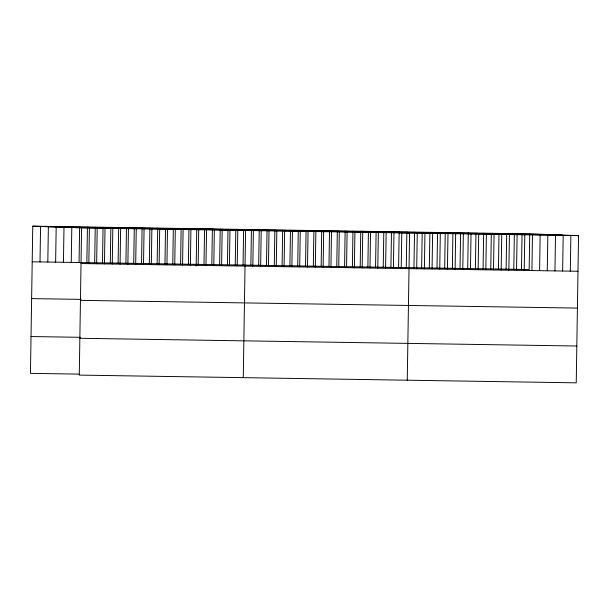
<?xml version="1.0" encoding="UTF-8"?>
<svg xmlns="http://www.w3.org/2000/svg" width="609" height="609" viewBox="0 0 609 609"><rect width="100%" height="100%" fill="white"/><g stroke="black" fill="none" stroke-linecap="round" stroke-linejoin="round"><path stroke-width="0.91" d="M32.764 226.167L81.591 227.911L79.277 375.098L576.236 382.833L578.55 235.637L529.723 233.902L32.764 226.167L30.45 373.363L79.041 374.116M40.011 261.916L40.575 226.289M47.822 262.037L48.377 226.411M55.632 262.159L56.188 226.533M63.443 262.281L63.998 226.655M71.253 262.403L71.809 226.776M79.056 262.525L79.619 226.898M86.866 262.639L87.43 227.02M88.838 263.651L89.401 228.032M94.677 262.761L95.24 227.142M96.648 263.773L97.204 228.154M102.487 262.882L103.05 227.264M104.459 263.895L105.014 228.276M110.298 263.004L110.853 227.385M112.269 264.017L112.825 228.398M118.108 263.126L118.664 227.507M120.08 264.139L120.635 228.52M125.918 263.248L126.474 227.621M127.882 264.26L128.446 228.634M133.721 263.37L134.285 227.743M135.693 264.382L136.256 228.756M141.532 263.491L142.095 227.865M143.503 264.504L144.067 228.877M149.342 263.613L149.905 227.987M151.314 264.626L151.869 228.999M157.152 263.735L157.716 228.109M159.124 264.748L159.68 229.121M164.963 263.857L165.519 228.23M166.935 264.869L167.49 229.243M172.773 263.979L173.329 228.352M174.745 264.991L175.301 229.365M180.584 264.1L181.139 228.474M182.548 265.113L183.111 229.486M188.394 264.222L188.95 228.596M190.358 265.235L190.922 229.608M196.174 266.186L196.76 228.718L245.587 230.461L243.273 377.656M198.169 265.357L198.732 229.73M204.007 264.466L204.571 228.839M205.979 265.478L206.542 229.852M211.818 264.588L212.381 228.961M213.789 265.6L214.345 229.974M219.628 264.709L220.192 229.083M221.6 265.722L222.156 230.095M227.439 264.831L227.994 229.205M229.41 265.844L229.966 230.217M235.249 264.953L235.805 229.327M237.213 265.966L237.776 230.339M243.06 265.075L243.615 229.448M250.862 265.197L251.426 229.57M252.834 266.209L253.397 230.583M258.673 265.318L259.236 229.692M260.644 266.331L261.208 230.704M266.483 265.44L267.046 229.814M268.455 266.453L269.011 230.826M274.294 265.554L274.857 229.936M276.265 266.575L276.821 230.948M282.104 265.676L282.66 230.057M284.076 266.689L284.631 231.07M289.914 265.798L290.47 230.179M291.886 266.811L292.442 231.192M297.725 265.92L298.281 230.301M299.689 266.932L300.252 231.313M305.528 266.042L306.091 230.423M307.499 267.054L308.063 231.435M313.338 266.163L313.901 230.537M315.31 267.176L315.873 231.557M321.149 266.285L321.712 230.659M323.12 267.298L323.683 231.671M328.959 266.407L329.522 230.781M330.931 267.42L331.486 231.793M336.769 266.529L337.325 230.902M338.741 267.541L339.297 231.915M344.58 266.651L345.136 231.024M346.551 267.663L347.107 232.037M352.39 266.772L352.946 231.146M354.354 267.785L354.918 232.158M360.201 266.894L360.756 231.268L409.583 233.011L407.269 380.206M362.165 267.907L362.728 232.28M367.874 267.016L368.437 231.39M369.975 268.029L370.538 232.402M375.555 267.13L376.118 231.511M377.786 268.15L378.349 232.524M383.236 267.252L383.799 231.626M385.596 268.272L386.152 232.646M390.917 267.374L391.48 231.747M393.406 268.394L393.962 232.767M398.598 267.488L399.161 231.869M401.217 268.516L401.773 232.889M406.279 267.61L406.842 231.983M413.96 267.732L414.516 232.105M416.701 268.759L417.264 233.133M421.641 267.853L422.197 232.227M424.382 268.873L424.945 233.247M429.322 267.968L429.878 232.341M432.063 268.995L432.626 233.369M437.003 268.089L437.559 232.463M439.744 269.117L440.307 233.491M444.684 268.211L445.24 232.585M447.425 269.231L447.988 233.605M452.358 268.325L452.921 232.707M455.106 269.353L455.661 233.727M460.039 268.447L460.602 232.821M462.787 269.475L463.342 233.848M467.72 268.569L468.283 232.942M470.468 269.589L471.023 233.97M475.401 268.683L475.964 233.064M478.149 269.711L478.704 234.084M483.082 268.805L483.645 233.178M485.83 269.833L486.385 234.206M490.763 268.927L491.326 233.3M493.503 269.947L494.066 234.328M498.444 269.049L498.999 233.422M501.184 270.069L501.747 234.442M506.125 269.163L506.68 233.536M508.865 270.19L509.429 234.564M513.806 269.285L514.361 233.658M516.546 270.312L517.11 234.686M521.487 269.406L522.042 233.78M524.227 270.426L524.791 234.8M529.723 233.902L529.168 269.521L32.201 261.794M531.908 270.548L532.472 234.922M539.589 270.67L540.145 235.044M547.27 270.784L547.826 235.165M554.951 270.906L555.507 235.28M562.632 271.028L563.188 235.401M570.313 271.142L570.869 235.523M48.872 226.738L545.839 234.473M65.475 227.332L562.434 235.066M81.591 227.911L578.55 235.637M81.027 263.537L577.987 271.264M31.622 298.608L81.081 299.377M80.449 300.351L577.416 308.085M31.029 336.541L80.487 337.31M79.855 338.284L576.814 346.019"/></g></svg>
